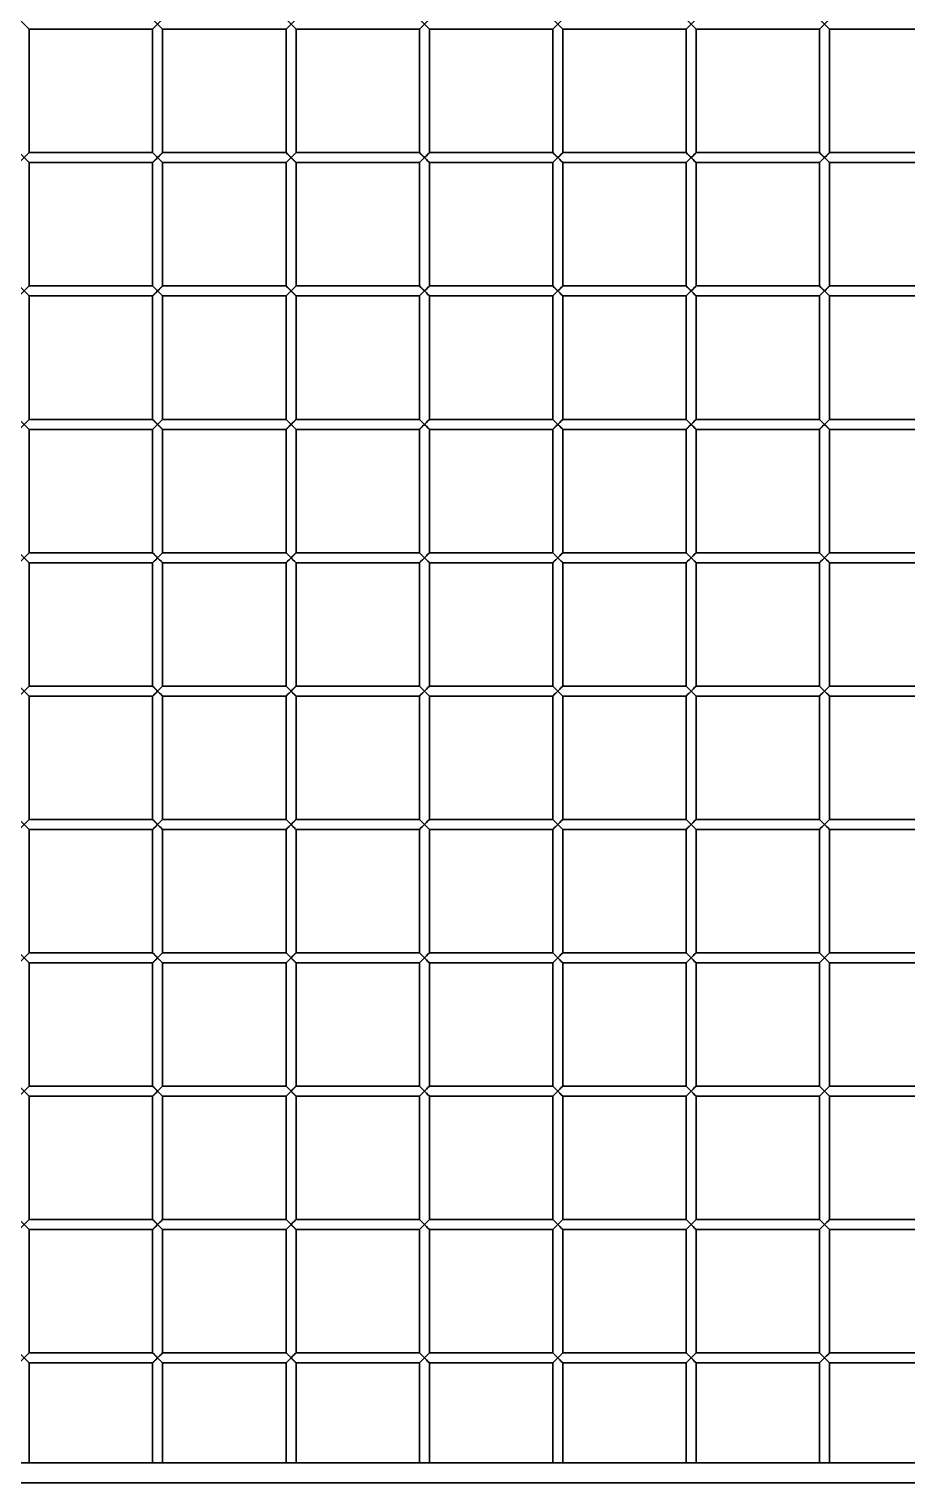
# Model space of a CAD drawing. Header units: millimetres. Extents: x 32496 to 166256, y 3504 to 23939.
# Drawn here: x 147934.6 to 148197.9, y 13588.8 to 14024.9 of the extents above; entities that cross this region are included whole.
import ezdxf

# ---------------------------------------------------------------- set-up
doc = ezdxf.new("R2010")
doc.units = ezdxf.units.MM
doc.layers.get('0').update_dxf_attribs({"lineweight": 35})

# ---------------------------------------------------------------- blocks, each defined once
blk = doc.blocks.new('8-1250')
at = {"linetype": 'Continuous'}
for p, q in [((-664.63, -32878.79), (-661.63, -32881.79)), ((-661.63, -32881.79), (-624.63, -32881.79)), ((-661.63, -32881.79), (-661.63, -32918.79)), ((-624.63, -32881.79), (-621.63, -32878.79)), ((-624.63, -32878.79), (-621.63, -32881.79)), ((-624.63, -32881.79), (-624.63, -32918.79)), ((-621.63, -32881.79), (-584.63, -32881.79)), ((-621.63, -32881.79), (-621.63, -32918.79)), ((-584.63, -32881.79), (-581.63, -32878.79)), ((-584.63, -32878.79), (-581.63, -32881.79)), ((-584.63, -32881.79), (-584.63, -32918.79)), ((-581.63, -32881.79), (-544.63, -32881.79)), ((-581.63, -32881.79), (-581.63, -32918.79)), ((-544.63, -32881.79), (-541.63, -32878.79)), ((-544.63, -32878.79), (-541.63, -32881.79)), ((-544.63, -32881.79), (-544.63, -32918.79)), ((-541.63, -32881.79), (-504.63, -32881.79)), ((-541.63, -32881.79), (-541.63, -32918.79)), ((-504.63, -32881.79), (-501.63, -32878.79)), ((-504.63, -32878.79), (-501.63, -32881.79)), ((-504.63, -32881.79), (-504.63, -32918.79)), ((-501.63, -32881.79), (-464.63, -32881.79)), ((-501.63, -32881.79), (-501.63, -32918.79)), ((-464.63, -32881.79), (-461.63, -32878.79)), ((-464.63, -32878.79), (-461.63, -32881.79)), ((-464.63, -32881.79), (-464.63, -32918.79)), ((-461.63, -32881.79), (-424.63, -32881.79)), ((-461.63, -32881.79), (-461.63, -32918.79)), ((-424.63, -32881.79), (-421.63, -32878.79)), ((-424.63, -32878.79), (-421.63, -32881.79)), ((-424.63, -32881.79), (-424.63, -32918.79)), ((-421.63, -32881.79), (-384.63, -32881.79)), ((-421.63, -32881.79), (-421.63, -32918.79)), ((-664.63, -32921.79), (-661.63, -32918.79)), ((-664.63, -32918.79), (-661.63, -32921.79)), ((-661.63, -32918.79), (-624.63, -32918.79)), ((-661.63, -32921.79), (-624.63, -32921.79)), ((-661.63, -32921.79), (-661.63, -32958.79)), ((-624.63, -32921.79), (-621.63, -32918.79)), ((-624.63, -32918.79), (-621.63, -32921.79)), ((-624.63, -32921.79), (-624.63, -32958.79)), ((-621.63, -32918.79), (-584.63, -32918.79)), ((-621.63, -32921.79), (-584.63, -32921.79)), ((-621.63, -32921.79), (-621.63, -32958.79)), ((-584.63, -32921.79), (-581.63, -32918.79)), ((-584.63, -32918.79), (-581.63, -32921.79)), ((-584.63, -32921.79), (-584.63, -32958.79)), ((-581.63, -32918.79), (-544.63, -32918.79)), ((-581.63, -32921.79), (-544.63, -32921.79)), ((-581.63, -32921.79), (-581.63, -32958.79)), ((-544.63, -32921.79), (-541.63, -32918.79)), ((-544.63, -32918.79), (-541.63, -32921.79)), ((-544.63, -32921.79), (-544.63, -32958.79)), ((-541.63, -32918.79), (-504.63, -32918.79)), ((-541.63, -32921.79), (-504.63, -32921.79)), ((-541.63, -32921.79), (-541.63, -32958.79)), ((-504.63, -32921.79), (-501.63, -32918.79)), ((-504.63, -32918.79), (-501.63, -32921.79)), ((-504.63, -32921.79), (-504.63, -32958.79)), ((-501.63, -32918.79), (-464.63, -32918.79)), ((-501.63, -32921.79), (-464.63, -32921.79)), ((-501.63, -32921.79), (-501.63, -32958.79)), ((-464.63, -32921.79), (-461.63, -32918.79)), ((-464.63, -32918.79), (-461.63, -32921.79)), ((-464.63, -32921.79), (-464.63, -32958.79)), ((-461.63, -32918.79), (-424.63, -32918.79)), ((-461.63, -32921.79), (-424.63, -32921.79)), ((-461.63, -32921.79), (-461.63, -32958.79)), ((-424.63, -32921.79), (-421.63, -32918.79)), ((-424.63, -32918.79), (-421.63, -32921.79)), ((-424.63, -32921.79), (-424.63, -32958.79)), ((-421.63, -32918.79), (-384.63, -32918.79)), ((-421.63, -32921.79), (-384.63, -32921.79)), ((-421.63, -32921.79), (-421.63, -32958.79)), ((-664.63, -32961.79), (-661.63, -32958.79)), ((-664.63, -32958.79), (-661.63, -32961.79)), ((-661.63, -32958.79), (-624.63, -32958.79)), ((-624.63, -32961.79), (-621.63, -32958.79)), ((-624.63, -32958.79), (-621.63, -32961.79)), ((-621.63, -32958.79), (-584.63, -32958.79)), ((-584.63, -32961.79), (-581.63, -32958.79)), ((-584.63, -32958.79), (-581.63, -32961.79)), ((-581.63, -32958.79), (-544.63, -32958.79)), ((-544.63, -32961.79), (-541.63, -32958.79)), ((-544.63, -32958.79), (-541.63, -32961.79)), ((-541.63, -32958.79), (-504.63, -32958.79)), ((-504.63, -32961.79), (-501.63, -32958.79)), ((-504.63, -32958.79), (-501.63, -32961.79)), ((-501.63, -32958.79), (-464.63, -32958.79)), ((-464.63, -32961.79), (-461.63, -32958.79)), ((-464.63, -32958.79), (-461.63, -32961.79)), ((-461.63, -32958.79), (-424.63, -32958.79)), ((-424.63, -32961.79), (-421.63, -32958.79)), ((-424.63, -32958.79), (-421.63, -32961.79)), ((-421.63, -32958.79), (-384.63, -32958.79)), ((-661.63, -32961.79), (-624.63, -32961.79)), ((-661.63, -32961.79), (-661.63, -32998.79)), ((-624.63, -32961.79), (-624.63, -32998.79)), ((-621.63, -32961.79), (-584.63, -32961.79)), ((-621.63, -32961.79), (-621.63, -32998.79)), ((-584.63, -32961.79), (-584.63, -32998.79)), ((-581.63, -32961.79), (-544.63, -32961.79)), ((-581.63, -32961.79), (-581.63, -32998.79)), ((-544.63, -32961.79), (-544.63, -32998.79)), ((-541.63, -32961.79), (-504.63, -32961.79)), ((-541.63, -32961.79), (-541.63, -32998.79)), ((-504.63, -32961.79), (-504.63, -32998.79)), ((-501.63, -32961.79), (-464.63, -32961.79)), ((-501.63, -32961.79), (-501.63, -32998.79)), ((-464.63, -32961.79), (-464.63, -32998.79)), ((-461.63, -32961.79), (-424.63, -32961.79)), ((-461.63, -32961.79), (-461.63, -32998.79)), ((-424.63, -32961.79), (-424.63, -32998.79)), ((-421.63, -32961.79), (-384.63, -32961.79)), ((-421.63, -32961.79), (-421.63, -32998.79)), ((-664.63, -33001.79), (-661.63, -32998.79)), ((-664.63, -32998.79), (-661.63, -33001.79)), ((-661.63, -32998.79), (-624.63, -32998.79)), ((-624.63, -33001.79), (-621.63, -32998.79)), ((-624.63, -32998.79), (-621.63, -33001.79)), ((-621.63, -32998.79), (-584.63, -32998.79)), ((-584.63, -33001.79), (-581.63, -32998.79)), ((-584.63, -32998.79), (-581.63, -33001.79)), ((-581.63, -32998.79), (-544.63, -32998.79)), ((-544.63, -33001.79), (-541.63, -32998.79)), ((-544.63, -32998.79), (-541.63, -33001.79)), ((-541.63, -32998.79), (-504.63, -32998.79)), ((-504.63, -33001.79), (-501.63, -32998.79)), ((-504.63, -32998.79), (-501.63, -33001.79)), ((-501.63, -32998.79), (-464.63, -32998.79)), ((-464.63, -33001.79), (-461.63, -32998.79)), ((-464.63, -32998.79), (-461.63, -33001.79)), ((-461.63, -32998.79), (-424.63, -32998.79)), ((-424.63, -33001.79), (-421.63, -32998.79)), ((-424.63, -32998.79), (-421.63, -33001.79)), ((-421.63, -32998.79), (-384.63, -32998.79)), ((-661.63, -33001.79), (-624.63, -33001.79)), ((-661.63, -33001.79), (-661.63, -33038.79)), ((-624.63, -33001.79), (-624.63, -33038.79)), ((-621.63, -33001.79), (-584.63, -33001.79)), ((-621.63, -33001.79), (-621.63, -33038.79)), ((-584.63, -33001.79), (-584.63, -33038.79)), ((-581.63, -33001.79), (-544.63, -33001.79)), ((-581.63, -33001.79), (-581.63, -33038.79)), ((-544.63, -33001.79), (-544.63, -33038.79)), ((-541.63, -33001.79), (-504.63, -33001.79)), ((-541.63, -33001.79), (-541.63, -33038.79)), ((-504.63, -33001.79), (-504.63, -33038.79)), ((-501.63, -33001.79), (-464.63, -33001.79)), ((-501.63, -33001.79), (-501.63, -33038.79)), ((-464.63, -33001.79), (-464.63, -33038.79)), ((-461.63, -33001.79), (-424.63, -33001.79)), ((-461.63, -33001.79), (-461.63, -33038.79)), ((-424.63, -33001.79), (-424.63, -33038.79)), ((-421.63, -33001.79), (-384.63, -33001.79)), ((-421.63, -33001.79), (-421.63, -33038.79)), ((-664.63, -33041.79), (-661.63, -33038.79)), ((-664.63, -33038.79), (-661.63, -33041.79)), ((-661.63, -33038.79), (-624.63, -33038.79)), ((-624.63, -33041.79), (-621.63, -33038.79)), ((-624.63, -33038.79), (-621.63, -33041.79)), ((-621.63, -33038.79), (-584.63, -33038.79)), ((-584.63, -33041.79), (-581.63, -33038.79)), ((-584.63, -33038.79), (-581.63, -33041.79)), ((-581.63, -33038.79), (-544.63, -33038.79)), ((-544.63, -33041.79), (-541.63, -33038.79)), ((-544.63, -33038.79), (-541.63, -33041.79)), ((-541.63, -33038.79), (-504.63, -33038.79)), ((-504.63, -33041.79), (-501.63, -33038.79)), ((-504.63, -33038.79), (-501.63, -33041.79)), ((-501.63, -33038.79), (-464.63, -33038.79)), ((-464.63, -33041.79), (-461.63, -33038.79)), ((-464.63, -33038.79), (-461.63, -33041.79)), ((-461.63, -33038.79), (-424.63, -33038.79)), ((-424.63, -33041.79), (-421.63, -33038.79)), ((-424.63, -33038.79), (-421.63, -33041.79)), ((-421.63, -33038.79), (-384.63, -33038.79)), ((-661.63, -33041.79), (-624.63, -33041.79)), ((-661.63, -33041.79), (-661.63, -33078.79)), ((-624.63, -33041.79), (-624.63, -33078.79)), ((-621.63, -33041.79), (-584.63, -33041.79)), ((-621.63, -33041.79), (-621.63, -33078.79)), ((-584.63, -33041.79), (-584.63, -33078.79)), ((-581.63, -33041.79), (-544.63, -33041.79)), ((-581.63, -33041.79), (-581.63, -33078.79)), ((-544.63, -33041.79), (-544.63, -33078.79)), ((-541.63, -33041.79), (-504.63, -33041.79)), ((-541.63, -33041.79), (-541.63, -33078.79)), ((-504.63, -33041.79), (-504.63, -33078.79)), ((-501.63, -33041.79), (-464.63, -33041.79)), ((-501.63, -33041.79), (-501.63, -33078.79)), ((-464.63, -33041.79), (-464.63, -33078.79)), ((-461.63, -33041.79), (-424.63, -33041.79)), ((-461.63, -33041.79), (-461.63, -33078.79)), ((-424.63, -33041.79), (-424.63, -33078.79)), ((-421.63, -33041.79), (-384.63, -33041.79)), ((-421.63, -33041.79), (-421.63, -33078.79)), ((-664.63, -33081.79), (-661.63, -33078.79)), ((-664.63, -33078.79), (-661.63, -33081.79)), ((-661.63, -33078.79), (-624.63, -33078.79)), ((-624.63, -33081.79), (-621.63, -33078.79)), ((-624.63, -33078.79), (-621.63, -33081.79)), ((-621.63, -33078.79), (-584.63, -33078.79)), ((-584.63, -33081.79), (-581.63, -33078.79)), ((-584.63, -33078.79), (-581.63, -33081.79)), ((-581.63, -33078.79), (-544.63, -33078.79)), ((-544.63, -33081.79), (-541.63, -33078.79)), ((-544.63, -33078.79), (-541.63, -33081.79)), ((-541.63, -33078.79), (-504.63, -33078.79)), ((-504.63, -33081.79), (-501.63, -33078.79)), ((-504.63, -33078.79), (-501.63, -33081.79)), ((-501.63, -33078.79), (-464.63, -33078.79)), ((-464.63, -33081.79), (-461.63, -33078.79)), ((-464.63, -33078.79), (-461.63, -33081.79)), ((-461.63, -33078.79), (-424.63, -33078.79)), ((-424.63, -33081.79), (-421.63, -33078.79)), ((-424.63, -33078.79), (-421.63, -33081.79)), ((-421.63, -33078.79), (-384.63, -33078.79)), ((-661.63, -33081.79), (-624.63, -33081.79)), ((-661.63, -33081.79), (-661.63, -33118.79)), ((-624.63, -33081.79), (-624.63, -33118.79)), ((-621.63, -33081.79), (-584.63, -33081.79)), ((-621.63, -33081.79), (-621.63, -33118.79)), ((-584.63, -33081.79), (-584.63, -33118.79)), ((-581.63, -33081.79), (-544.63, -33081.79)), ((-581.63, -33081.79), (-581.63, -33118.79)), ((-544.63, -33081.79), (-544.63, -33118.79)), ((-541.63, -33081.79), (-504.63, -33081.79)), ((-541.63, -33081.79), (-541.63, -33118.79)), ((-504.63, -33081.79), (-504.63, -33118.79)), ((-501.63, -33081.79), (-464.63, -33081.79)), ((-501.63, -33081.79), (-501.63, -33118.79)), ((-464.63, -33081.79), (-464.63, -33118.79)), ((-461.63, -33081.79), (-424.63, -33081.79)), ((-461.63, -33081.79), (-461.63, -33118.79)), ((-424.63, -33081.79), (-424.63, -33118.79)), ((-421.63, -33081.79), (-384.63, -33081.79)), ((-421.63, -33081.79), (-421.63, -33118.79)), ((-664.63, -33121.79), (-661.63, -33118.79)), ((-664.63, -33118.79), (-661.63, -33121.79)), ((-661.63, -33118.79), (-624.63, -33118.79)), ((-661.63, -33121.79), (-624.63, -33121.79)), ((-661.63, -33121.79), (-661.63, -33158.79)), ((-624.63, -33121.79), (-621.63, -33118.79)), ((-624.63, -33118.79), (-621.63, -33121.79)), ((-624.63, -33121.79), (-624.63, -33158.79)), ((-621.63, -33118.79), (-584.63, -33118.79)), ((-621.63, -33121.79), (-584.63, -33121.79)), ((-621.63, -33121.79), (-621.63, -33158.79)), ((-584.63, -33121.79), (-581.63, -33118.79)), ((-584.63, -33118.79), (-581.63, -33121.79)), ((-584.63, -33121.79), (-584.63, -33158.79)), ((-581.63, -33118.79), (-544.63, -33118.79)), ((-581.63, -33121.79), (-544.63, -33121.79)), ((-581.63, -33121.79), (-581.63, -33158.79)), ((-544.63, -33121.79), (-541.63, -33118.79)), ((-544.63, -33118.79), (-541.63, -33121.79)), ((-544.63, -33121.79), (-544.63, -33158.79)), ((-541.63, -33118.79), (-504.63, -33118.79)), ((-541.63, -33121.79), (-504.63, -33121.79)), ((-541.63, -33121.79), (-541.63, -33158.79)), ((-504.63, -33121.79), (-501.63, -33118.79)), ((-504.63, -33118.79), (-501.63, -33121.79)), ((-504.63, -33121.79), (-504.63, -33158.79)), ((-501.63, -33118.79), (-464.63, -33118.79)), ((-501.63, -33121.79), (-464.63, -33121.79)), ((-501.63, -33121.79), (-501.63, -33158.79)), ((-464.63, -33121.79), (-461.63, -33118.79)), ((-464.63, -33118.79), (-461.63, -33121.79)), ((-464.63, -33121.79), (-464.63, -33158.79)), ((-461.63, -33118.79), (-424.63, -33118.79)), ((-461.63, -33121.79), (-424.63, -33121.79)), ((-461.63, -33121.79), (-461.63, -33158.79)), ((-424.63, -33121.79), (-421.63, -33118.79)), ((-424.63, -33118.79), (-421.63, -33121.79)), ((-424.63, -33121.79), (-424.63, -33158.79)), ((-421.63, -33118.79), (-384.63, -33118.79)), ((-421.63, -33121.79), (-384.63, -33121.79)), ((-421.63, -33121.79), (-421.63, -33158.79)), ((-664.63, -33161.79), (-661.63, -33158.79)), ((-664.63, -33158.79), (-661.63, -33161.79)), ((-661.63, -33158.79), (-624.63, -33158.79)), ((-661.63, -33161.79), (-624.63, -33161.79)), ((-661.63, -33161.79), (-661.63, -33198.79)), ((-624.63, -33161.79), (-621.63, -33158.79)), ((-624.63, -33158.79), (-621.63, -33161.79)), ((-624.63, -33161.79), (-624.63, -33198.79)), ((-621.63, -33158.79), (-584.63, -33158.79)), ((-621.63, -33161.79), (-584.63, -33161.79)), ((-621.63, -33161.79), (-621.63, -33198.79)), ((-584.63, -33161.79), (-581.63, -33158.79)), ((-584.63, -33158.79), (-581.63, -33161.79)), ((-584.63, -33161.79), (-584.63, -33198.79)), ((-581.63, -33158.79), (-544.63, -33158.79)), ((-581.63, -33161.79), (-544.63, -33161.79)), ((-581.63, -33161.79), (-581.63, -33198.79)), ((-544.63, -33161.79), (-541.63, -33158.79)), ((-544.63, -33158.79), (-541.63, -33161.79)), ((-544.63, -33161.79), (-544.63, -33198.79)), ((-541.63, -33158.79), (-504.63, -33158.79)), ((-541.63, -33161.79), (-504.63, -33161.79)), ((-541.63, -33161.79), (-541.63, -33198.79)), ((-504.63, -33161.79), (-501.63, -33158.79)), ((-504.63, -33158.79), (-501.63, -33161.79)), ((-504.63, -33161.79), (-504.63, -33198.79)), ((-501.63, -33158.79), (-464.63, -33158.79)), ((-501.63, -33161.79), (-464.63, -33161.79)), ((-501.63, -33161.79), (-501.63, -33198.79)), ((-464.63, -33161.79), (-461.63, -33158.79)), ((-464.63, -33158.79), (-461.63, -33161.79)), ((-464.63, -33161.79), (-464.63, -33198.79)), ((-461.63, -33158.79), (-424.63, -33158.79)), ((-461.63, -33161.79), (-424.63, -33161.79)), ((-461.63, -33161.79), (-461.63, -33198.79)), ((-424.63, -33161.79), (-421.63, -33158.79)), ((-424.63, -33158.79), (-421.63, -33161.79)), ((-424.63, -33161.79), (-424.63, -33198.79)), ((-421.63, -33158.79), (-384.63, -33158.79)), ((-421.63, -33161.79), (-384.63, -33161.79)), ((-421.63, -33161.79), (-421.63, -33198.79)), ((-664.63, -33201.79), (-661.63, -33198.79)), ((-664.63, -33198.79), (-661.63, -33201.79)), ((-661.63, -33198.79), (-624.63, -33198.79)), ((-624.63, -33201.79), (-621.63, -33198.79)), ((-624.63, -33198.79), (-621.63, -33201.79)), ((-621.63, -33198.79), (-584.63, -33198.79)), ((-584.63, -33201.79), (-581.63, -33198.79)), ((-584.63, -33198.79), (-581.63, -33201.79)), ((-581.63, -33198.79), (-544.63, -33198.79)), ((-544.63, -33201.79), (-541.63, -33198.79)), ((-544.63, -33198.79), (-541.63, -33201.79)), ((-541.63, -33198.79), (-504.63, -33198.79)), ((-504.63, -33201.79), (-501.63, -33198.79)), ((-504.63, -33198.79), (-501.63, -33201.79)), ((-501.63, -33198.79), (-464.63, -33198.79)), ((-464.63, -33201.79), (-461.63, -33198.79)), ((-464.63, -33198.79), (-461.63, -33201.79)), ((-461.63, -33198.79), (-424.63, -33198.79)), ((-424.63, -33201.79), (-421.63, -33198.79)), ((-424.63, -33198.79), (-421.63, -33201.79)), ((-421.63, -33198.79), (-384.63, -33198.79)), ((-661.63, -33201.79), (-624.63, -33201.79)), ((-661.63, -33201.79), (-661.63, -33238.79)), ((-624.63, -33201.79), (-624.63, -33238.79)), ((-621.63, -33201.79), (-584.63, -33201.79)), ((-621.63, -33201.79), (-621.63, -33238.79)), ((-584.63, -33201.79), (-584.63, -33238.79)), ((-581.63, -33201.79), (-544.63, -33201.79)), ((-581.63, -33201.79), (-581.63, -33238.79)), ((-544.63, -33201.79), (-544.63, -33238.79)), ((-541.63, -33201.79), (-504.63, -33201.79)), ((-541.63, -33201.79), (-541.63, -33238.79)), ((-504.63, -33201.79), (-504.63, -33238.79)), ((-501.63, -33201.79), (-464.63, -33201.79)), ((-501.63, -33201.79), (-501.63, -33238.79)), ((-464.63, -33201.79), (-464.63, -33238.79)), ((-461.63, -33201.79), (-424.63, -33201.79)), ((-461.63, -33201.79), (-461.63, -33238.79)), ((-424.63, -33201.79), (-424.63, -33238.79)), ((-421.63, -33201.79), (-384.63, -33201.79)), ((-421.63, -33201.79), (-421.63, -33238.79)), ((-664.63, -33241.79), (-661.63, -33238.79)), ((-664.63, -33238.79), (-661.63, -33241.79)), ((-661.63, -33238.79), (-624.63, -33238.79)), ((-624.63, -33241.79), (-621.63, -33238.79)), ((-624.63, -33238.79), (-621.63, -33241.79)), ((-621.63, -33238.79), (-584.63, -33238.79)), ((-584.63, -33241.79), (-581.63, -33238.79)), ((-584.63, -33238.79), (-581.63, -33241.79)), ((-581.63, -33238.79), (-544.63, -33238.79)), ((-544.63, -33241.79), (-541.63, -33238.79)), ((-544.63, -33238.79), (-541.63, -33241.79)), ((-541.63, -33238.79), (-504.63, -33238.79)), ((-504.63, -33241.79), (-501.63, -33238.79)), ((-504.63, -33238.79), (-501.63, -33241.79)), ((-501.63, -33238.79), (-464.63, -33238.79)), ((-464.63, -33241.79), (-461.63, -33238.79)), ((-464.63, -33238.79), (-461.63, -33241.79)), ((-461.63, -33238.79), (-424.63, -33238.79)), ((-424.63, -33241.79), (-421.63, -33238.79)), ((-424.63, -33238.79), (-421.63, -33241.79)), ((-421.63, -33238.79), (-384.63, -33238.79)), ((-661.63, -33241.79), (-624.63, -33241.79)), ((-661.63, -33241.79), (-661.63, -33278.79)), ((-624.63, -33241.79), (-624.63, -33278.79)), ((-621.63, -33241.79), (-584.63, -33241.79)), ((-621.63, -33241.79), (-621.63, -33278.79)), ((-584.63, -33241.79), (-584.63, -33278.79)), ((-581.63, -33241.79), (-544.63, -33241.79)), ((-581.63, -33241.79), (-581.63, -33278.79)), ((-544.63, -33241.79), (-544.63, -33278.79)), ((-541.63, -33241.79), (-504.63, -33241.79)), ((-541.63, -33241.79), (-541.63, -33278.79)), ((-504.63, -33241.79), (-504.63, -33278.79)), ((-501.63, -33241.79), (-464.63, -33241.79)), ((-501.63, -33241.79), (-501.63, -33278.79)), ((-464.63, -33241.79), (-464.63, -33278.79)), ((-461.63, -33241.79), (-424.63, -33241.79)), ((-461.63, -33241.79), (-461.63, -33278.79)), ((-424.63, -33241.79), (-424.63, -33278.79)), ((-421.63, -33241.79), (-384.63, -33241.79)), ((-421.63, -33241.79), (-421.63, -33278.79)), ((-664.63, -33281.79), (-661.63, -33278.79)), ((-664.63, -33278.79), (-661.63, -33281.79)), ((-661.63, -33278.79), (-624.63, -33278.79)), ((-624.63, -33281.79), (-621.63, -33278.79)), ((-624.63, -33278.79), (-621.63, -33281.79)), ((-621.63, -33278.79), (-584.63, -33278.79)), ((-584.63, -33281.79), (-581.63, -33278.79)), ((-584.63, -33278.79), (-581.63, -33281.79)), ((-581.63, -33278.79), (-544.63, -33278.79)), ((-544.63, -33281.79), (-541.63, -33278.79)), ((-544.63, -33278.79), (-541.63, -33281.79)), ((-541.63, -33278.79), (-504.63, -33278.79)), ((-504.63, -33281.79), (-501.63, -33278.79)), ((-504.63, -33278.79), (-501.63, -33281.79)), ((-501.63, -33278.79), (-464.63, -33278.79)), ((-464.63, -33281.79), (-461.63, -33278.79)), ((-464.63, -33278.79), (-461.63, -33281.79)), ((-461.63, -33278.79), (-424.63, -33278.79)), ((-424.63, -33281.79), (-421.63, -33278.79)), ((-424.63, -33278.79), (-421.63, -33281.79)), ((-421.63, -33278.79), (-384.63, -33278.79)), ((-661.63, -33281.79), (-624.63, -33281.79)), ((-661.63, -33281.79), (-661.63, -33311.79)), ((-624.63, -33281.79), (-624.63, -33311.79)), ((-621.63, -33281.79), (-584.63, -33281.79)), ((-621.63, -33281.79), (-621.63, -33311.79)), ((-584.63, -33281.79), (-584.63, -33311.79)), ((-581.63, -33281.79), (-544.63, -33281.79)), ((-581.63, -33281.79), (-581.63, -33311.79)), ((-544.63, -33281.79), (-544.63, -33311.79)), ((-541.63, -33281.79), (-504.63, -33281.79)), ((-541.63, -33281.79), (-541.63, -33311.79)), ((-504.63, -33281.79), (-504.63, -33311.79)), ((-501.63, -33281.79), (-464.63, -33281.79)), ((-501.63, -33281.79), (-501.63, -33311.79)), ((-464.63, -33281.79), (-464.63, -33311.79)), ((-461.63, -33281.79), (-424.63, -33281.79)), ((-461.63, -33281.79), (-461.63, -33311.79)), ((-424.63, -33281.79), (-424.63, -33311.79)), ((-421.63, -33281.79), (-384.63, -33281.79)), ((-421.63, -33281.79), (-421.63, -33311.79)), ((-300.63, -33311.79), (-926.63, -33311.79)), ((-926.63, -33317.79), (-300.63, -33317.79))]:
    blk.add_line(p, q, dxfattribs=at)
for points in [[(-624.63, -32918.79), (-624.2, -32919.22), (-623.71, -32919.71), (-622.54, -32920.88)], [(-623.13, -32920.29), (-623.72, -32920.88), (-624.19, -32921.35), (-624.51, -32921.67)], [(-623.13, -32920.29), (-622.54, -32919.7), (-622.07, -32919.23), (-621.74, -32918.9)], [(-621.74, -32921.67), (-622.07, -32921.35), (-622.54, -32920.88)], [(-584.63, -32918.79), (-584.2, -32919.22), (-583.71, -32919.71), (-582.54, -32920.88)], [(-583.13, -32920.29), (-583.72, -32920.88), (-584.19, -32921.35), (-584.51, -32921.67)], [(-583.13, -32920.29), (-582.54, -32919.7), (-582.07, -32919.23), (-581.74, -32918.9)], [(-581.74, -32921.67), (-582.07, -32921.35), (-582.54, -32920.88)], [(-544.63, -32918.79), (-544.2, -32919.22), (-543.71, -32919.71), (-542.54, -32920.88)], [(-543.13, -32920.29), (-543.72, -32920.88), (-544.19, -32921.35), (-544.51, -32921.67)], [(-543.13, -32920.29), (-542.54, -32919.7), (-542.07, -32919.23), (-541.74, -32918.9)], [(-541.74, -32921.67), (-542.07, -32921.35), (-542.54, -32920.88)], [(-504.63, -32918.79), (-504.2, -32919.22), (-503.71, -32919.71), (-502.54, -32920.88)], [(-503.13, -32920.29), (-503.72, -32920.88), (-504.19, -32921.35), (-504.51, -32921.67)], [(-503.13, -32920.29), (-502.54, -32919.7), (-502.07, -32919.23), (-501.74, -32918.9)], [(-501.74, -32921.67), (-502.07, -32921.35), (-502.54, -32920.88)], [(-464.63, -32918.79), (-464.2, -32919.22), (-463.71, -32919.71), (-462.54, -32920.88)], [(-463.13, -32920.29), (-463.72, -32920.88), (-464.19, -32921.35), (-464.51, -32921.67)], [(-463.13, -32920.29), (-462.54, -32919.7), (-462.07, -32919.23), (-461.74, -32918.9)], [(-461.74, -32921.67), (-462.07, -32921.35), (-462.54, -32920.88)], [(-424.63, -32918.79), (-424.2, -32919.22), (-423.71, -32919.71), (-422.54, -32920.88)], [(-423.13, -32920.29), (-423.72, -32920.88), (-424.19, -32921.35), (-424.51, -32921.67)], [(-423.13, -32920.29), (-422.54, -32919.7), (-422.07, -32919.23), (-421.74, -32918.9)], [(-421.74, -32921.67), (-422.07, -32921.35), (-422.54, -32920.88)], [(-624.63, -32958.79), (-624.2, -32959.22), (-623.71, -32959.71), (-622.54, -32960.88)], [(-623.13, -32960.29), (-623.72, -32960.88), (-624.19, -32961.35), (-624.51, -32961.67)], [(-623.13, -32960.29), (-622.54, -32959.7), (-622.07, -32959.23), (-621.74, -32958.9)], [(-621.74, -32961.67), (-622.07, -32961.35), (-622.54, -32960.88)], [(-584.63, -32958.79), (-584.2, -32959.22), (-583.71, -32959.71), (-582.54, -32960.88)], [(-583.13, -32960.29), (-583.72, -32960.88), (-584.19, -32961.35), (-584.51, -32961.67)], [(-583.13, -32960.29), (-582.54, -32959.7), (-582.07, -32959.23), (-581.74, -32958.9)], [(-581.74, -32961.67), (-582.07, -32961.35), (-582.54, -32960.88)], [(-544.63, -32958.79), (-544.2, -32959.22), (-543.71, -32959.71), (-542.54, -32960.88)], [(-543.13, -32960.29), (-543.72, -32960.88), (-544.19, -32961.35), (-544.51, -32961.67)], [(-543.13, -32960.29), (-542.54, -32959.7), (-542.07, -32959.23), (-541.74, -32958.9)], [(-541.74, -32961.67), (-542.07, -32961.35), (-542.54, -32960.88)], [(-504.63, -32958.79), (-504.2, -32959.22), (-503.71, -32959.71), (-502.54, -32960.88)], [(-503.13, -32960.29), (-503.72, -32960.88), (-504.19, -32961.35), (-504.51, -32961.67)], [(-503.13, -32960.29), (-502.54, -32959.7), (-502.07, -32959.23), (-501.74, -32958.9)], [(-501.74, -32961.67), (-502.07, -32961.35), (-502.54, -32960.88)], [(-464.63, -32958.79), (-464.2, -32959.22), (-463.71, -32959.71), (-462.54, -32960.88)], [(-463.13, -32960.29), (-463.72, -32960.88), (-464.19, -32961.35), (-464.51, -32961.67)], [(-463.13, -32960.29), (-462.54, -32959.7), (-462.07, -32959.23), (-461.74, -32958.9)], [(-461.74, -32961.67), (-462.07, -32961.35), (-462.54, -32960.88)], [(-424.63, -32958.79), (-424.2, -32959.22), (-423.71, -32959.71), (-422.54, -32960.88)], [(-423.13, -32960.29), (-423.72, -32960.88), (-424.19, -32961.35), (-424.51, -32961.67)], [(-423.13, -32960.29), (-422.54, -32959.7), (-422.07, -32959.23), (-421.74, -32958.9)], [(-421.74, -32961.67), (-422.07, -32961.35), (-422.54, -32960.88)], [(-624.63, -32998.79), (-624.2, -32999.22), (-623.71, -32999.71), (-622.54, -33000.88)], [(-623.13, -33000.29), (-623.72, -33000.88), (-624.19, -33001.35), (-624.51, -33001.67)], [(-623.13, -33000.29), (-622.54, -32999.7), (-622.07, -32999.23), (-621.74, -32998.9)], [(-584.63, -32998.79), (-584.2, -32999.22), (-583.71, -32999.71), (-582.54, -33000.88)], [(-583.13, -33000.29), (-583.72, -33000.88), (-584.19, -33001.35), (-584.51, -33001.67)], [(-583.13, -33000.29), (-582.54, -32999.7), (-582.07, -32999.23), (-581.74, -32998.9)], [(-544.63, -32998.79), (-544.2, -32999.22), (-543.71, -32999.71), (-542.54, -33000.88)], [(-543.13, -33000.29), (-543.72, -33000.88), (-544.19, -33001.35), (-544.51, -33001.67)], [(-543.13, -33000.29), (-542.54, -32999.7), (-542.07, -32999.23), (-541.74, -32998.9)], [(-504.63, -32998.79), (-504.2, -32999.22), (-503.71, -32999.71), (-502.54, -33000.88)], [(-503.13, -33000.29), (-503.72, -33000.88), (-504.19, -33001.35), (-504.51, -33001.67)], [(-503.13, -33000.29), (-502.54, -32999.7), (-502.07, -32999.23), (-501.74, -32998.9)], [(-464.63, -32998.79), (-464.2, -32999.22), (-463.71, -32999.71), (-462.54, -33000.88)], [(-463.13, -33000.29), (-463.72, -33000.88), (-464.19, -33001.35), (-464.51, -33001.67)], [(-463.13, -33000.29), (-462.54, -32999.7), (-462.07, -32999.23), (-461.74, -32998.9)], [(-424.63, -32998.79), (-424.2, -32999.22), (-423.71, -32999.71), (-422.54, -33000.88)], [(-423.13, -33000.29), (-423.72, -33000.88), (-424.19, -33001.35), (-424.51, -33001.67)], [(-423.13, -33000.29), (-422.54, -32999.7), (-422.07, -32999.23), (-421.74, -32998.9)], [(-621.74, -33001.67), (-622.07, -33001.35), (-622.54, -33000.88)], [(-581.74, -33001.67), (-582.07, -33001.35), (-582.54, -33000.88)], [(-541.74, -33001.67), (-542.07, -33001.35), (-542.54, -33000.88)], [(-501.74, -33001.67), (-502.07, -33001.35), (-502.54, -33000.88)], [(-461.74, -33001.67), (-462.07, -33001.35), (-462.54, -33000.88)], [(-421.74, -33001.67), (-422.07, -33001.35), (-422.54, -33000.88)], [(-624.63, -33038.79), (-624.2, -33039.22), (-623.71, -33039.71), (-622.54, -33040.88)], [(-623.13, -33040.29), (-622.54, -33039.7), (-622.07, -33039.23), (-621.74, -33038.9)], [(-584.63, -33038.79), (-584.2, -33039.22), (-583.71, -33039.71), (-582.54, -33040.88)], [(-583.13, -33040.29), (-582.54, -33039.7), (-582.07, -33039.23), (-581.74, -33038.9)], [(-544.63, -33038.79), (-544.2, -33039.22), (-543.71, -33039.71), (-542.54, -33040.88)], [(-543.13, -33040.29), (-542.54, -33039.7), (-542.07, -33039.23), (-541.74, -33038.9)], [(-504.63, -33038.79), (-504.2, -33039.22), (-503.71, -33039.71), (-502.54, -33040.88)], [(-503.13, -33040.29), (-502.54, -33039.7), (-502.07, -33039.23), (-501.74, -33038.9)], [(-464.63, -33038.79), (-464.2, -33039.22), (-463.71, -33039.71), (-462.54, -33040.88)], [(-463.13, -33040.29), (-462.54, -33039.7), (-462.07, -33039.23), (-461.74, -33038.9)], [(-424.63, -33038.79), (-424.2, -33039.22), (-423.71, -33039.71), (-422.54, -33040.88)], [(-423.13, -33040.29), (-422.54, -33039.7), (-422.07, -33039.23), (-421.74, -33038.9)], [(-623.13, -33040.29), (-623.72, -33040.88), (-624.19, -33041.35), (-624.51, -33041.67)], [(-621.74, -33041.67), (-622.07, -33041.35), (-622.54, -33040.88)], [(-583.13, -33040.29), (-583.72, -33040.88), (-584.19, -33041.35), (-584.51, -33041.67)], [(-581.74, -33041.67), (-582.07, -33041.35), (-582.54, -33040.88)], [(-543.13, -33040.29), (-543.72, -33040.88), (-544.19, -33041.35), (-544.51, -33041.67)], [(-541.74, -33041.67), (-542.07, -33041.35), (-542.54, -33040.88)], [(-503.13, -33040.29), (-503.72, -33040.88), (-504.19, -33041.35), (-504.51, -33041.67)], [(-501.74, -33041.67), (-502.07, -33041.35), (-502.54, -33040.88)], [(-463.13, -33040.29), (-463.72, -33040.88), (-464.19, -33041.35), (-464.51, -33041.67)], [(-461.74, -33041.67), (-462.07, -33041.35), (-462.54, -33040.88)], [(-423.13, -33040.29), (-423.72, -33040.88), (-424.19, -33041.35), (-424.51, -33041.67)], [(-421.74, -33041.67), (-422.07, -33041.35), (-422.54, -33040.88)], [(-624.63, -33078.79), (-624.2, -33079.22), (-623.71, -33079.71), (-622.54, -33080.88)], [(-623.13, -33080.29), (-622.54, -33079.7), (-622.07, -33079.23), (-621.74, -33078.9)], [(-584.63, -33078.79), (-584.2, -33079.22), (-583.71, -33079.71), (-582.54, -33080.88)], [(-583.13, -33080.29), (-582.54, -33079.7), (-582.07, -33079.23), (-581.74, -33078.9)], [(-544.63, -33078.79), (-544.2, -33079.22), (-543.71, -33079.71), (-542.54, -33080.88)], [(-543.13, -33080.29), (-542.54, -33079.7), (-542.07, -33079.23), (-541.74, -33078.9)], [(-504.63, -33078.79), (-504.2, -33079.22), (-503.71, -33079.71), (-502.54, -33080.88)], [(-503.13, -33080.29), (-502.54, -33079.7), (-502.07, -33079.23), (-501.74, -33078.9)], [(-464.63, -33078.79), (-464.2, -33079.22), (-463.71, -33079.71), (-462.54, -33080.88)], [(-463.13, -33080.29), (-462.54, -33079.7), (-462.07, -33079.23), (-461.74, -33078.9)], [(-424.63, -33078.79), (-424.2, -33079.22), (-423.71, -33079.71), (-422.54, -33080.88)], [(-423.13, -33080.29), (-422.54, -33079.7), (-422.07, -33079.23), (-421.74, -33078.9)], [(-623.13, -33080.29), (-623.72, -33080.88), (-624.19, -33081.35), (-624.51, -33081.67)], [(-621.74, -33081.67), (-622.07, -33081.35), (-622.54, -33080.88)], [(-583.13, -33080.29), (-583.72, -33080.88), (-584.19, -33081.35), (-584.51, -33081.67)], [(-581.74, -33081.67), (-582.07, -33081.35), (-582.54, -33080.88)], [(-543.13, -33080.29), (-543.72, -33080.88), (-544.19, -33081.35), (-544.51, -33081.67)], [(-541.74, -33081.67), (-542.07, -33081.35), (-542.54, -33080.88)], [(-503.13, -33080.29), (-503.72, -33080.88), (-504.19, -33081.35), (-504.51, -33081.67)], [(-501.74, -33081.67), (-502.07, -33081.35), (-502.54, -33080.88)], [(-463.13, -33080.29), (-463.72, -33080.88), (-464.19, -33081.35), (-464.51, -33081.67)], [(-461.74, -33081.67), (-462.07, -33081.35), (-462.54, -33080.88)], [(-423.13, -33080.29), (-423.72, -33080.88), (-424.19, -33081.35), (-424.51, -33081.67)], [(-421.74, -33081.67), (-422.07, -33081.35), (-422.54, -33080.88)], [(-624.63, -33118.79), (-624.2, -33119.22), (-623.71, -33119.71), (-622.54, -33120.88)], [(-623.13, -33120.29), (-623.72, -33120.88), (-624.19, -33121.35), (-624.51, -33121.67)], [(-623.13, -33120.29), (-622.54, -33119.7), (-622.07, -33119.23), (-621.74, -33118.9)], [(-621.74, -33121.67), (-622.07, -33121.35), (-622.54, -33120.88)], [(-584.63, -33118.79), (-584.2, -33119.22), (-583.71, -33119.71), (-582.54, -33120.88)], [(-583.13, -33120.29), (-583.72, -33120.88), (-584.19, -33121.35), (-584.51, -33121.67)], [(-583.13, -33120.29), (-582.54, -33119.7), (-582.07, -33119.23), (-581.74, -33118.9)], [(-581.74, -33121.67), (-582.07, -33121.35), (-582.54, -33120.88)], [(-544.63, -33118.79), (-544.2, -33119.22), (-543.71, -33119.71), (-542.54, -33120.88)], [(-543.13, -33120.29), (-543.72, -33120.88), (-544.19, -33121.35), (-544.51, -33121.67)], [(-543.13, -33120.29), (-542.54, -33119.7), (-542.07, -33119.23), (-541.74, -33118.9)], [(-541.74, -33121.67), (-542.07, -33121.35), (-542.54, -33120.88)], [(-504.63, -33118.79), (-504.2, -33119.22), (-503.71, -33119.71), (-502.54, -33120.88)], [(-503.13, -33120.29), (-503.72, -33120.88), (-504.19, -33121.35), (-504.51, -33121.67)], [(-503.13, -33120.29), (-502.54, -33119.7), (-502.07, -33119.23), (-501.74, -33118.9)], [(-501.74, -33121.67), (-502.07, -33121.35), (-502.54, -33120.88)], [(-464.63, -33118.79), (-464.2, -33119.22), (-463.71, -33119.71), (-462.54, -33120.88)], [(-463.13, -33120.29), (-463.72, -33120.88), (-464.19, -33121.35), (-464.51, -33121.67)], [(-463.13, -33120.29), (-462.54, -33119.7), (-462.07, -33119.23), (-461.74, -33118.9)], [(-461.74, -33121.67), (-462.07, -33121.35), (-462.54, -33120.88)], [(-424.63, -33118.79), (-424.2, -33119.22), (-423.71, -33119.71), (-422.54, -33120.88)], [(-423.13, -33120.29), (-423.72, -33120.88), (-424.19, -33121.35), (-424.51, -33121.67)], [(-423.13, -33120.29), (-422.54, -33119.7), (-422.07, -33119.23), (-421.74, -33118.9)], [(-421.74, -33121.67), (-422.07, -33121.35), (-422.54, -33120.88)], [(-624.63, -33158.79), (-624.2, -33159.22), (-623.71, -33159.71), (-622.54, -33160.88)], [(-623.13, -33160.29), (-623.72, -33160.88), (-624.19, -33161.35), (-624.51, -33161.67)], [(-623.13, -33160.29), (-622.54, -33159.7), (-622.07, -33159.23), (-621.74, -33158.9)], [(-621.74, -33161.67), (-622.07, -33161.35), (-622.54, -33160.88)], [(-584.63, -33158.79), (-584.2, -33159.22), (-583.71, -33159.71), (-582.54, -33160.88)], [(-583.13, -33160.29), (-583.72, -33160.88), (-584.19, -33161.35), (-584.51, -33161.67)], [(-583.13, -33160.29), (-582.54, -33159.7), (-582.07, -33159.23), (-581.74, -33158.9)], [(-581.74, -33161.67), (-582.07, -33161.35), (-582.54, -33160.88)], [(-544.63, -33158.79), (-544.2, -33159.22), (-543.71, -33159.71), (-542.54, -33160.88)], [(-543.13, -33160.29), (-543.72, -33160.88), (-544.19, -33161.35), (-544.51, -33161.67)], [(-543.13, -33160.29), (-542.54, -33159.7), (-542.07, -33159.23), (-541.74, -33158.9)], [(-541.74, -33161.67), (-542.07, -33161.35), (-542.54, -33160.88)], [(-504.63, -33158.79), (-504.2, -33159.22), (-503.71, -33159.71), (-502.54, -33160.88)], [(-503.13, -33160.29), (-503.72, -33160.88), (-504.19, -33161.35), (-504.51, -33161.67)], [(-503.13, -33160.29), (-502.54, -33159.7), (-502.07, -33159.23), (-501.74, -33158.9)], [(-501.74, -33161.67), (-502.07, -33161.35), (-502.54, -33160.88)], [(-464.63, -33158.79), (-464.2, -33159.22), (-463.71, -33159.71), (-462.54, -33160.88)], [(-463.13, -33160.29), (-463.72, -33160.88), (-464.19, -33161.35), (-464.51, -33161.67)], [(-463.13, -33160.29), (-462.54, -33159.7), (-462.07, -33159.23), (-461.74, -33158.9)], [(-461.74, -33161.67), (-462.07, -33161.35), (-462.54, -33160.88)], [(-424.63, -33158.79), (-424.2, -33159.22), (-423.71, -33159.71), (-422.54, -33160.88)], [(-423.13, -33160.29), (-423.72, -33160.88), (-424.19, -33161.35), (-424.51, -33161.67)], [(-423.13, -33160.29), (-422.54, -33159.7), (-422.07, -33159.23), (-421.74, -33158.9)], [(-421.74, -33161.67), (-422.07, -33161.35), (-422.54, -33160.88)], [(-624.63, -33198.79), (-624.2, -33199.22), (-623.71, -33199.71), (-622.54, -33200.88)], [(-623.13, -33200.29), (-623.72, -33200.88), (-624.19, -33201.35), (-624.51, -33201.67)], [(-623.13, -33200.29), (-622.54, -33199.7), (-622.07, -33199.23), (-621.74, -33198.9)], [(-621.74, -33201.67), (-622.07, -33201.35), (-622.54, -33200.88)], [(-584.63, -33198.79), (-584.2, -33199.22), (-583.71, -33199.71), (-582.54, -33200.88)], [(-583.13, -33200.29), (-583.72, -33200.88), (-584.19, -33201.35), (-584.51, -33201.67)], [(-583.13, -33200.29), (-582.54, -33199.7), (-582.07, -33199.23), (-581.74, -33198.9)], [(-581.74, -33201.67), (-582.07, -33201.35), (-582.54, -33200.88)], [(-544.63, -33198.79), (-544.2, -33199.22), (-543.71, -33199.71), (-542.54, -33200.88)], [(-543.13, -33200.29), (-543.72, -33200.88), (-544.19, -33201.35), (-544.51, -33201.67)], [(-543.13, -33200.29), (-542.54, -33199.7), (-542.07, -33199.23), (-541.74, -33198.9)], [(-541.74, -33201.67), (-542.07, -33201.35), (-542.54, -33200.88)], [(-504.63, -33198.79), (-504.2, -33199.22), (-503.71, -33199.71), (-502.54, -33200.88)], [(-503.13, -33200.29), (-503.72, -33200.88), (-504.19, -33201.35), (-504.51, -33201.67)], [(-503.13, -33200.29), (-502.54, -33199.7), (-502.07, -33199.23), (-501.74, -33198.9)], [(-501.74, -33201.67), (-502.07, -33201.35), (-502.54, -33200.88)], [(-464.63, -33198.79), (-464.2, -33199.22), (-463.71, -33199.71), (-462.54, -33200.88)], [(-463.13, -33200.29), (-463.72, -33200.88), (-464.19, -33201.35), (-464.51, -33201.67)], [(-463.13, -33200.29), (-462.54, -33199.7), (-462.07, -33199.23), (-461.74, -33198.9)], [(-461.74, -33201.67), (-462.07, -33201.35), (-462.54, -33200.88)], [(-424.63, -33198.79), (-424.2, -33199.22), (-423.71, -33199.71), (-422.54, -33200.88)], [(-423.13, -33200.29), (-423.72, -33200.88), (-424.19, -33201.35), (-424.51, -33201.67)], [(-423.13, -33200.29), (-422.54, -33199.7), (-422.07, -33199.23), (-421.74, -33198.9)], [(-421.74, -33201.67), (-422.07, -33201.35), (-422.54, -33200.88)], [(-624.63, -33238.79), (-624.2, -33239.22), (-623.71, -33239.71), (-622.54, -33240.88)], [(-623.13, -33240.29), (-623.72, -33240.88), (-624.19, -33241.35), (-624.51, -33241.67)], [(-623.13, -33240.29), (-622.54, -33239.7), (-622.07, -33239.23), (-621.74, -33238.9)], [(-584.63, -33238.79), (-584.2, -33239.22), (-583.71, -33239.71), (-582.54, -33240.88)], [(-583.13, -33240.29), (-583.72, -33240.88), (-584.19, -33241.35), (-584.51, -33241.67)], [(-583.13, -33240.29), (-582.54, -33239.7), (-582.07, -33239.23), (-581.74, -33238.9)], [(-544.63, -33238.79), (-544.2, -33239.22), (-543.71, -33239.71), (-542.54, -33240.88)], [(-543.13, -33240.29), (-543.72, -33240.88), (-544.19, -33241.35), (-544.51, -33241.67)], [(-543.13, -33240.29), (-542.54, -33239.7), (-542.07, -33239.23), (-541.74, -33238.9)], [(-504.63, -33238.79), (-504.2, -33239.22), (-503.71, -33239.71), (-502.54, -33240.88)], [(-503.13, -33240.29), (-503.72, -33240.88), (-504.19, -33241.35), (-504.51, -33241.67)], [(-503.13, -33240.29), (-502.54, -33239.7), (-502.07, -33239.23), (-501.74, -33238.9)], [(-464.63, -33238.79), (-464.2, -33239.22), (-463.71, -33239.71), (-462.54, -33240.88)], [(-463.13, -33240.29), (-463.72, -33240.88), (-464.19, -33241.35), (-464.51, -33241.67)], [(-463.13, -33240.29), (-462.54, -33239.7), (-462.07, -33239.23), (-461.74, -33238.9)], [(-424.63, -33238.79), (-424.2, -33239.22), (-423.71, -33239.71), (-422.54, -33240.88)], [(-423.13, -33240.29), (-423.72, -33240.88), (-424.19, -33241.35), (-424.51, -33241.67)], [(-423.13, -33240.29), (-422.54, -33239.7), (-422.07, -33239.23), (-421.74, -33238.9)], [(-621.74, -33241.67), (-622.07, -33241.35), (-622.54, -33240.88)], [(-581.74, -33241.67), (-582.07, -33241.35), (-582.54, -33240.88)], [(-541.74, -33241.67), (-542.07, -33241.35), (-542.54, -33240.88)], [(-501.74, -33241.67), (-502.07, -33241.35), (-502.54, -33240.88)], [(-461.74, -33241.67), (-462.07, -33241.35), (-462.54, -33240.88)], [(-421.74, -33241.67), (-422.07, -33241.35), (-422.54, -33240.88)], [(-624.63, -33278.79), (-624.2, -33279.22), (-623.71, -33279.71), (-622.54, -33280.88)], [(-623.13, -33280.29), (-622.54, -33279.7), (-622.07, -33279.23), (-621.74, -33278.9)], [(-584.63, -33278.79), (-584.2, -33279.22), (-583.71, -33279.71), (-582.54, -33280.88)], [(-583.13, -33280.29), (-582.54, -33279.7), (-582.07, -33279.23), (-581.74, -33278.9)], [(-544.63, -33278.79), (-544.2, -33279.22), (-543.71, -33279.71), (-542.54, -33280.88)], [(-543.13, -33280.29), (-542.54, -33279.7), (-542.07, -33279.23), (-541.74, -33278.9)], [(-504.63, -33278.79), (-504.2, -33279.22), (-503.71, -33279.71), (-502.54, -33280.88)], [(-503.13, -33280.29), (-502.54, -33279.7), (-502.07, -33279.23), (-501.74, -33278.9)], [(-464.63, -33278.79), (-464.2, -33279.22), (-463.71, -33279.71), (-462.54, -33280.88)], [(-463.13, -33280.29), (-462.54, -33279.7), (-462.07, -33279.23), (-461.74, -33278.9)], [(-424.63, -33278.79), (-424.2, -33279.22), (-423.71, -33279.71), (-422.54, -33280.88)], [(-423.13, -33280.29), (-422.54, -33279.7), (-422.07, -33279.23), (-421.74, -33278.9)], [(-623.13, -33280.29), (-623.72, -33280.88), (-624.19, -33281.35), (-624.51, -33281.67)], [(-621.74, -33281.67), (-622.07, -33281.35), (-622.54, -33280.88)], [(-583.13, -33280.29), (-583.72, -33280.88), (-584.19, -33281.35), (-584.51, -33281.67)], [(-581.74, -33281.67), (-582.07, -33281.35), (-582.54, -33280.88)], [(-543.13, -33280.29), (-543.72, -33280.88), (-544.19, -33281.35), (-544.51, -33281.67)], [(-541.74, -33281.67), (-542.07, -33281.35), (-542.54, -33280.88)], [(-503.13, -33280.29), (-503.72, -33280.88), (-504.19, -33281.35), (-504.51, -33281.67)], [(-501.74, -33281.67), (-502.07, -33281.35), (-502.54, -33280.88)], [(-463.13, -33280.29), (-463.72, -33280.88), (-464.19, -33281.35), (-464.51, -33281.67)], [(-461.74, -33281.67), (-462.07, -33281.35), (-462.54, -33280.88)], [(-423.13, -33280.29), (-423.72, -33280.88), (-424.19, -33281.35), (-424.51, -33281.67)], [(-421.74, -33281.67), (-422.07, -33281.35), (-422.54, -33280.88)]]:
    blk.add_lwpolyline(points, dxfattribs=at)

msp = doc.modelspace()

# ---------------------------------------------------------------- block references
at = {"color": 6}
msp.add_blockref('8-1250', (148596.331, 46906.597), dxfattribs=at)

doc.saveas('drawing.dxf')
